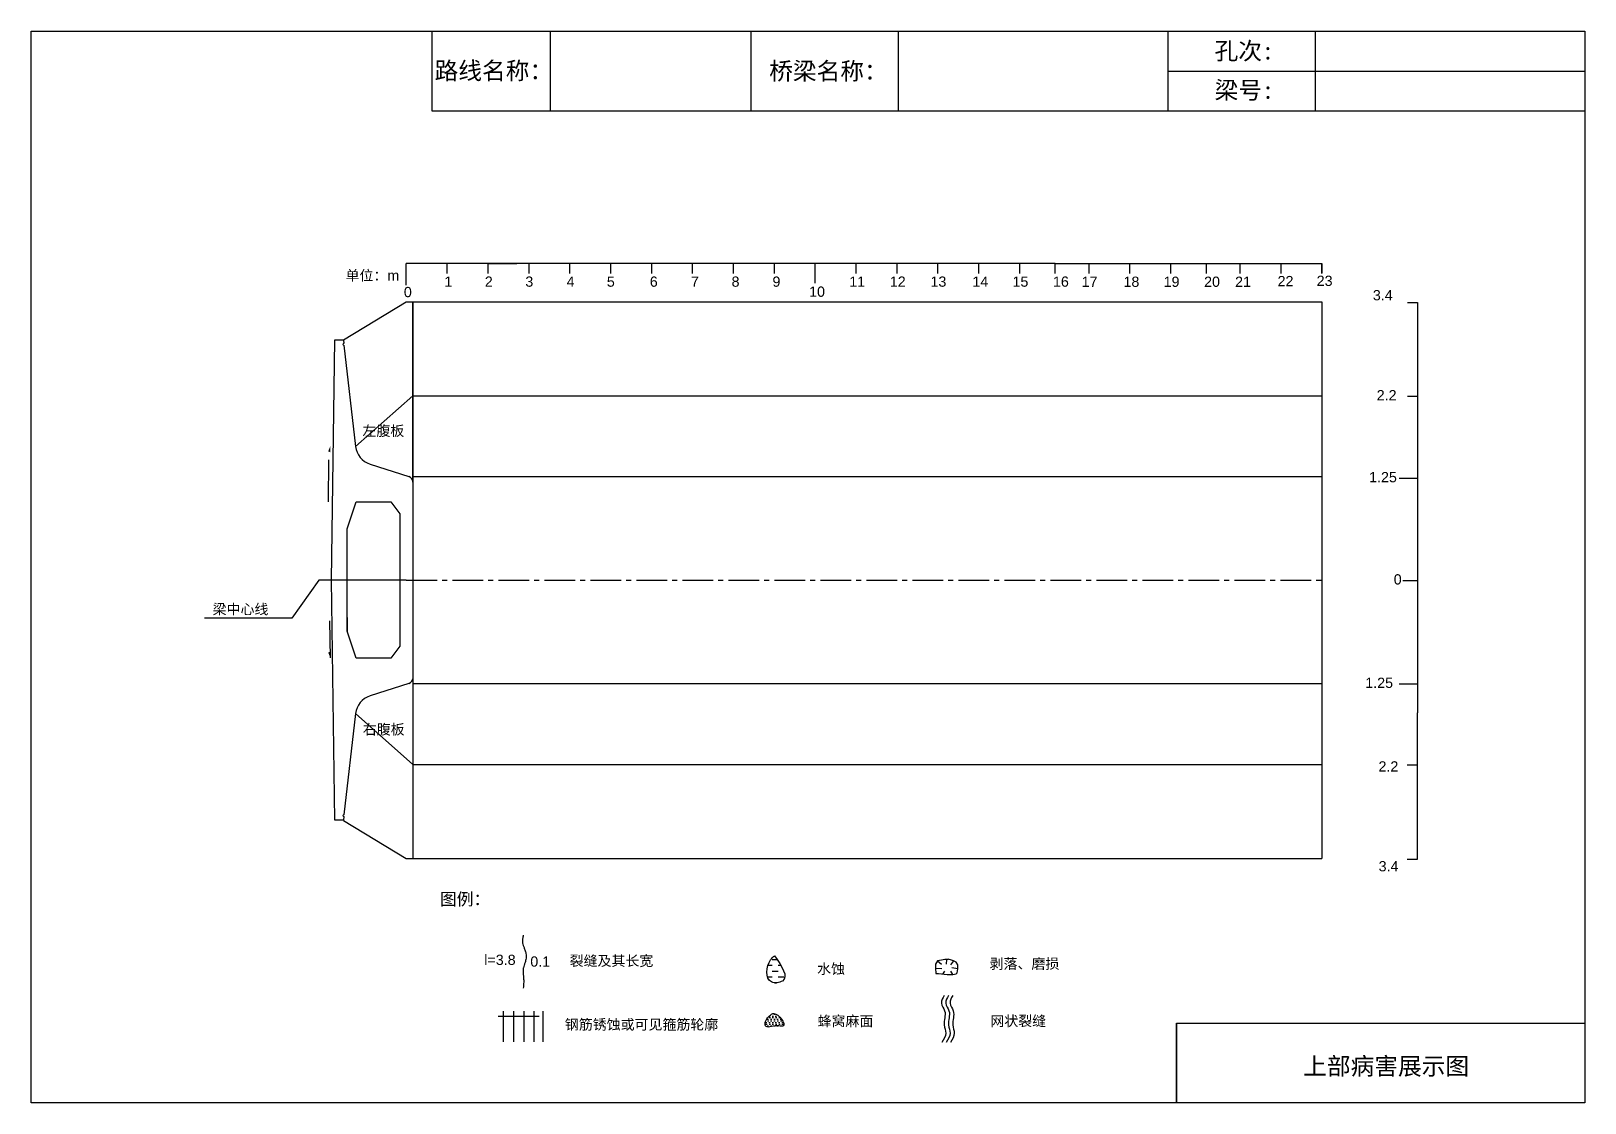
# Model space of a CAD drawing. Header units: millimetres. Extents: x 3555 to 3593, y 1662.6 to 1688.8.
import ezdxf

# ---------------------------------------------------------------- set-up
doc = ezdxf.new("R2010")
doc.units = ezdxf.units.MM
for name, pattern in [('1', [2, 1, 1]), ('CENTER2', [1.125, 0.75, -0.125, 0.125, -0.125]), ('DASHED', [0.75, 0.5, -0.25])]:
    doc.linetypes.add(name, pattern=pattern)
for name, color, linetype in [('1', 1, 'Continuous'), ('加固措施', 7, 'Continuous'), ('图层1', 7, 'Continuous'), ('病害', 5, 'Continuous')]:
    doc.layers.add(name, color=color, linetype=linetype)
doc.styles.get("Standard").update_dxf_attribs({"font": 'arial.ttf'})
doc.styles.add('汉字', font='')
doc.styles.get('汉字').set_extended_font_data('SimSun')
pattern_1 = [(0, (3270.95957, 1641.47285), (0.0396875, 0.079375), [0, -0.079375])]
pattern_2 = [(0, (3063.508225, 1611.90236), (0.0396875, 0.079375), [0, -0.079375])]
pattern_3 = [(0, (3301.2335, 1647.92533), (0.142875, 0.142875), [0.142875, -0.142875])]

# ---------------------------------------------------------------- blocks, each defined once
blk = doc.blocks.new('adfsd')
at = {"lineweight": -2, "ltscale": 0.5}
for p, q in [((1140.876, -3083.768), (1140.94, -3083.769)), ((1140.897, -3083.694), (1140.936, -3083.729)), ((1140.948, -3083.824), (1140.969, -3083.796)), ((1140.983, -3083.682), (1140.981, -3083.729)), ((1141.053, -3083.694), (1141.022, -3083.735)), ((1141.045, -3083.83), (1141.028, -3083.796)), ((1141.094, -3083.772), (1141.036, -3083.763))]:
    blk.add_line(p, q, dxfattribs=at)
blk.add_lwpolyline([(1141, -3083.682), (1140.967, -3083.682), (1140.934, -3083.69), (1140.897, -3083.694), (1140.876, -3083.727), (1140.876, -3083.768), (1140.88, -3083.818), (1140.905, -3083.818), (1140.991, -3083.83), (1141.045, -3083.83), (1141.078, -3083.822), (1141.09, -3083.814), (1141.094, -3083.772), (1141.094, -3083.735), (1141.078, -3083.707), (1141.053, -3083.694), (1141.033, -3083.69), (1141, -3083.678)], dxfattribs=at)

msp = doc.modelspace()

# ---------------------------------------------------------------- hatches: boundary and pattern name
at = {"layer": '加固措施', "lineweight": -2}
h = msp.add_hatch(dxfattribs=at)
h.set_pattern_fill('DASH', color=256, scale=0.045)
h.set_pattern_definition(pattern_3)
edge = h.paths.add_edge_path()
edge.add_spline(control_points=[(3573.181, 1666.162), (3573.146, 1666.131), (3572.979, 1665.983), (3572.934, 1665.446), (3573.604, 1665.541), (3573.356, 1665.905), (3573.181, 1666.162)], knot_values=[0, 0, 0, 0, 3.237042, 15.187225, 21.182779, 35.601669, 35.601669, 35.601669, 35.601669], degree=3, periodic=0)
h = msp.add_hatch(dxfattribs=at)
h.set_pattern_fill('DASH', color=256, scale=0.045)
h.set_pattern_definition(pattern_3)
edge = h.paths.add_edge_path()
edge.add_spline(control_points=[(3573.181, 1666.162), (3573.146, 1666.131), (3572.979, 1665.983), (3572.934, 1665.446), (3573.604, 1665.541), (3573.356, 1665.905), (3573.181, 1666.162)], knot_values=[0, 0, 0, 0, 3.237042, 15.187225, 21.182779, 35.601669, 35.601669, 35.601669, 35.601669], degree=3, periodic=0)
h = msp.add_hatch(dxfattribs=at)
h.set_pattern_fill('DOTS', scale=0.05)
h.set_pattern_definition(pattern_1)
edge = h.paths.add_edge_path()
edge.add_spline(control_points=[(3573.134, 1664.75), (3573.059, 1664.699), (3572.954, 1664.626), (3572.942, 1664.358), (3573.192, 1664.481), (3573.531, 1664.384), (3573.279, 1664.756), (3573.142, 1664.751), (3573.134, 1664.75)], knot_values=[0, 0, 0, 0, 5.205471, 7.397577, 12.944796, 16.169923, 23.88441, 24.400432, 24.400432, 24.400432, 24.400432], degree=3, periodic=0)
h = msp.add_hatch(dxfattribs=at)
h.set_pattern_fill('DOTS', scale=0.05)
h.set_pattern_definition(pattern_1)
edge = h.paths.add_edge_path()
edge.add_spline(control_points=[(3573.134, 1664.75), (3573.059, 1664.699), (3572.954, 1664.626), (3572.942, 1664.358), (3573.192, 1664.481), (3573.531, 1664.384), (3573.279, 1664.756), (3573.142, 1664.751), (3573.134, 1664.75)], knot_values=[0, 0, 0, 0, 5.205471, 7.397577, 12.944796, 16.169923, 23.88441, 24.400432, 24.400432, 24.400432, 24.400432], degree=3, periodic=0)
at = {"layer": '病害', "lineweight": -2}
h = msp.add_hatch(dxfattribs=at)
h.set_pattern_fill('DOTS', color=4, scale=0.05, style=0)
h.set_pattern_definition(pattern_2)
edge = h.paths.add_edge_path()
edge.add_spline(control_points=[(3573.134, 1664.75), (3573.059, 1664.699), (3572.954, 1664.626), (3572.942, 1664.358), (3573.192, 1664.481), (3573.531, 1664.384), (3573.279, 1664.756), (3573.142, 1664.751), (3573.134, 1664.75)], knot_values=[0, 0, 0, 0, 1.041094, 1.479515, 2.588959, 3.233985, 4.776882, 4.880086, 4.880086, 4.880086, 4.880086], degree=3, periodic=0)
h = msp.add_hatch(dxfattribs=at)
h.set_pattern_fill('DOTS', color=4, scale=0.05, style=0)
h.set_pattern_definition(pattern_2)
edge = h.paths.add_edge_path()
edge.add_spline(control_points=[(3573.134, 1664.75), (3573.059, 1664.699), (3572.954, 1664.626), (3572.942, 1664.358), (3573.192, 1664.481), (3573.531, 1664.384), (3573.279, 1664.756), (3573.142, 1664.751), (3573.134, 1664.75)], knot_values=[0, 0, 0, 0, 1.041094, 1.479515, 2.588959, 3.233985, 4.776882, 4.880086, 4.880086, 4.880086, 4.880086], degree=3, periodic=0)

# ---------------------------------------------------------------- linework, layer by layer
at = {"color": 0, "linetype": 'ByBlock'}
for p, q in [((3554.998, 1688.763), (3592.998, 1688.763)), ((3564.8, 1688.763), (3564.8, 1686.815)), ((3572.599, 1688.763), (3572.599, 1686.815)), ((3582.798, 1688.763), (3582.798, 1686.815)), ((3586.4, 1688.759), (3586.4, 1686.811)), ((3592.998, 1688.763), (3592.998, 1662.563)), ((3564.8, 1686.815), (3592.998, 1686.815)), ((3580.045, 1683.082), (3583.742, 1683.082)), ((3564.338, 1677.734), (3564.338, 1682.147)), ((3564.338, 1682.147), (3564.338, 1668.537)), ((3564.338, 1679.847), (3562.935, 1678.61)), ((3588.905, 1678.548), (3588.905, 1672.098)), ((3588.905, 1677.826), (3588.458, 1677.826)), ((3588.905, 1675.323), (3588.545, 1675.323)), ((3588.905, 1672.798), (3588.458, 1672.798)), ((3564.338, 1670.837), (3562.935, 1672.081)), ((3583.013, 1662.563), (3583.013, 1664.511)), ((3583.013, 1664.511), (3592.998, 1664.511)), ((3592.998, 1662.563), (3554.998, 1662.563))]:
    msp.add_line(p, q, dxfattribs=at)
at = {"color": 0}
for p, q in [((3564.175, 1682.553), (3564.175, 1683.082)), ((3580.045, 1683.082), (3564.175, 1683.082)), ((3564.175, 1682.553), (3564.175, 1683.082)), ((3580.045, 1683.082), (3564.175, 1683.082)), ((3565.175, 1682.84), (3565.175, 1683.082)), ((3565.175, 1682.84), (3565.175, 1683.082)), ((3566.175, 1682.84), (3566.175, 1683.082)), ((3566.175, 1683.082), (3566.875, 1683.082)), ((3566.175, 1682.84), (3566.175, 1683.082)), ((3566.175, 1683.082), (3566.875, 1683.082)), ((3567.175, 1682.84), (3567.175, 1683.082)), ((3567.175, 1682.84), (3567.175, 1683.082)), ((3568.175, 1682.84), (3568.175, 1683.082)), ((3568.175, 1682.84), (3568.175, 1683.082)), ((3569.175, 1682.84), (3569.175, 1683.082)), ((3569.175, 1682.84), (3569.175, 1683.082)), ((3570.175, 1682.84), (3570.175, 1683.082)), ((3570.175, 1682.84), (3570.175, 1683.082)), ((3571.175, 1682.84), (3571.175, 1683.082)), ((3571.175, 1682.84), (3571.175, 1683.082)), ((3572.175, 1682.84), (3572.175, 1683.082)), ((3572.175, 1682.84), (3572.175, 1683.082)), ((3573.175, 1682.84), (3573.175, 1683.082)), ((3573.175, 1682.84), (3573.175, 1683.082)), ((3574.175, 1682.599), (3574.175, 1683.082)), ((3574.175, 1682.599), (3574.175, 1683.082)), ((3575.175, 1682.84), (3575.175, 1683.082)), ((3575.175, 1682.84), (3575.175, 1683.082)), ((3576.175, 1682.84), (3576.175, 1683.082)), ((3576.175, 1682.84), (3576.175, 1683.082)), ((3577.175, 1682.84), (3577.175, 1683.082)), ((3577.175, 1682.84), (3577.175, 1683.082)), ((3578.175, 1682.84), (3578.175, 1683.082)), ((3578.175, 1682.84), (3578.175, 1683.082)), ((3579.175, 1682.84), (3579.175, 1683.082)), ((3579.175, 1682.84), (3579.175, 1683.082)), ((3580.046, 1682.84), (3580.045, 1683.082)), ((3580.871, 1682.838), (3580.871, 1683.079)), ((3580.871, 1682.838), (3580.871, 1683.079)), ((3581.871, 1682.838), (3581.871, 1683.079)), ((3581.871, 1682.838), (3581.871, 1683.079)), ((3582.871, 1682.838), (3582.871, 1683.079)), ((3582.871, 1682.838), (3582.871, 1683.079)), ((3583.742, 1682.838), (3583.741, 1683.079)), ((3584.566, 1682.838), (3584.566, 1683.079)), ((3585.566, 1682.838), (3585.566, 1683.079)), ((3586.566, 1682.838), (3586.566, 1683.079)), ((3588.656, 1682.13), (3588.906, 1682.13)), ((3588.656, 1682.13), (3588.906, 1682.13)), ((3588.906, 1682.13), (3588.906, 1679.83)), ((3588.906, 1682.13), (3588.906, 1679.83)), ((3588.906, 1679.83), (3588.656, 1679.83)), ((3588.906, 1679.83), (3588.656, 1679.83)), ((3588.905, 1679.828), (3588.905, 1678.548)), ((3588.905, 1679.828), (3588.905, 1678.548)), ((3562.032, 1675.342), (3561.371, 1674.416)), ((3562.032, 1675.342), (3561.371, 1674.416)), ((3561.371, 1674.416), (3559.238, 1674.416)), ((3561.371, 1674.416), (3559.238, 1674.416)), ((3588.905, 1670.818), (3588.905, 1672.098)), ((3588.905, 1670.818), (3588.905, 1672.098)), ((3588.905, 1670.818), (3588.655, 1670.818)), ((3588.905, 1670.818), (3588.655, 1670.818)), ((3588.905, 1668.518), (3588.905, 1670.818)), ((3588.905, 1668.518), (3588.905, 1670.818)), ((3588.655, 1668.518), (3588.905, 1668.518)), ((3588.655, 1668.518), (3588.905, 1668.518))]:
    msp.add_line(p, q, dxfattribs=at)
for p, q in [((3583.741, 1683.079), (3586.566, 1683.079)), ((3586.566, 1683.079), (3586.566, 1682.849)), ((3562.635, 1681.217), (3564.175, 1682.147)), ((3562.635, 1681.217), (3564.175, 1682.147)), ((3564.175, 1682.147), (3580.045, 1682.147)), ((3564.175, 1682.147), (3586.566, 1682.147)), ((3586.566, 1682.147), (3586.566, 1668.537)), ((3564.338, 1679.847), (3580.045, 1679.847)), ((3564.338, 1679.847), (3586.566, 1679.847)), ((3564.338, 1677.873), (3586.566, 1677.873)), ((3564.175, 1675.342), (3562.032, 1675.342)), ((3564.175, 1675.342), (3562.032, 1675.342)), ((3564.338, 1672.817), (3586.566, 1672.817)), ((3564.338, 1670.837), (3580.045, 1670.837)), ((3564.338, 1670.837), (3586.566, 1670.837)), ((3562.635, 1669.467), (3564.175, 1668.537)), ((3562.635, 1669.467), (3564.175, 1668.537)), ((3564.175, 1668.537), (3583.743, 1668.537)), ((3564.175, 1668.537), (3586.566, 1668.537))]:
    msp.add_line(p, q)
at = {"color": 5, "linetype": '1', "ltscale": 7.5}
for p, q in [((3562.341, 1675.345), (3562.429, 1681.217)), ((3562.429, 1681.217), (3562.635, 1681.217)), ((3562.635, 1681.217), (3562.645, 1681.129)), ((3562.65, 1681.086), (3562.935, 1678.61)), ((3563.287, 1678.179), (3564.236, 1677.873)), ((3564.338, 1677.734), (3564.338, 1672.957)), ((3562.429, 1669.473), (3562.341, 1675.345)), ((3564.236, 1672.817), (3563.287, 1672.511)), ((3562.935, 1672.081), (3562.65, 1669.605)), ((3562.635, 1669.473), (3562.429, 1669.473)), ((3562.645, 1669.561), (3562.635, 1669.473))]:
    msp.add_line(p, q, dxfattribs=at)
at = {"color": 7, "linetype": 'Continuous', "ltscale": 7.5}
for p, q in [((3562.275, 1678.281), (3562.26, 1677.254)), ((3562.317, 1673.44), (3562.304, 1674.347))]:
    msp.add_line(p, q, dxfattribs=at)
at = {"color": 1, "linetype": 'CENTER2'}
for q in [(3580.045, 1675.342), (3586.566, 1675.342)]:
    msp.add_line((3564.175, 1675.342), q, dxfattribs=at)
at = {"color": 2, "linetype": '1', "ltscale": 7.5}
msp.add_line((3562.727, 1674.428), (3562.727, 1674.097), dxfattribs=at)
at = {"color": 1, "linetype": 'DASHED', "ltscale": 2}
for p, q in [((3566.546, 1664.806), (3566.546, 1664.056)), ((3566.546, 1664.806), (3566.546, 1664.056)), ((3566.796, 1664.806), (3566.796, 1664.056)), ((3566.796, 1664.806), (3566.796, 1664.056)), ((3567.046, 1664.806), (3567.046, 1664.056)), ((3567.046, 1664.806), (3567.046, 1664.056)), ((3567.296, 1664.806), (3567.296, 1664.056)), ((3567.296, 1664.806), (3567.296, 1664.056)), ((3567.51, 1664.807), (3567.51, 1664.057)), ((3567.51, 1664.807), (3567.51, 1664.057)), ((3566.421, 1664.681), (3567.671, 1664.681)), ((3566.421, 1664.681), (3567.671, 1664.681))]:
    msp.add_line(p, q, dxfattribs=at)
at = {"color": 0, "linetype": 'ByBlock'}
msp.add_lwpolyline([(3554.998, 1688.763), (3592.998, 1688.763), (3592.998, 1662.563), (3554.998, 1662.563)], close=True, dxfattribs=at)
at = {"color": 5}
for centre, start, end in [((3562.647, 1681.107), 96.5602, 276.5602), ((3562.647, 1669.583), 83.4398, 263.4398)]:
    msp.add_arc(centre, 0.022, start, end, dxfattribs=at)
for points in [[(3577.328, 1665.191), (3577.26, 1665.001), (3577.34, 1664.811), (3577.328, 1664.468), (3577.365, 1664.266), (3577.273, 1664.039)], [(3577.328, 1665.191), (3577.26, 1665.001), (3577.34, 1664.811), (3577.328, 1664.468), (3577.365, 1664.266), (3577.273, 1664.039)], [(3577.434, 1665.191), (3577.366, 1665.001), (3577.446, 1664.811), (3577.434, 1664.468), (3577.471, 1664.266), (3577.379, 1664.039)], [(3577.434, 1665.191), (3577.366, 1665.001), (3577.446, 1664.811), (3577.434, 1664.468), (3577.471, 1664.266), (3577.379, 1664.039)], [(3577.538, 1665.191), (3577.471, 1665.001), (3577.55, 1664.811), (3577.538, 1664.468), (3577.575, 1664.266), (3577.483, 1664.039)], [(3577.538, 1665.191), (3577.471, 1665.001), (3577.55, 1664.811), (3577.538, 1664.468), (3577.575, 1664.266), (3577.483, 1664.039)]]:
    msp.add_spline(points, degree=3)
at = {"lineweight": -2}
msp.add_spline([(3573.134, 1664.75), (3572.96, 1664.557), (3572.96, 1664.447), (3573.237, 1664.447), (3573.398, 1664.447), (3573.16, 1664.75), (3573.134, 1664.75)], degree=3, dxfattribs=at)
msp.add_spline([(3573.134, 1664.75), (3572.96, 1664.557), (3572.96, 1664.447), (3573.237, 1664.447), (3573.398, 1664.447), (3573.16, 1664.75), (3573.134, 1664.75)], degree=3, dxfattribs=at)
at = {"color": 7}
for points in [[(3562.317, 1678.624), (3562.316, 1678.547), (3562.264, 1678.489), (3562.315, 1678.469)], [(3562.317, 1673.44), (3562.316, 1673.517), (3562.264, 1673.575), (3562.315, 1673.595)]]:
    msp.add_solid(points, dxfattribs=at)
at = {"layer": '1', "color": 5, "linetype": '1', "ltscale": 7.5}
for p, q in [((3562.727, 1676.593), (3562.947, 1677.253)), ((3562.947, 1677.253), (3563.794, 1677.253)), ((3563.794, 1677.253), (3564.015, 1676.96)), ((3564.015, 1676.96), (3564.015, 1673.73)), ((3562.727, 1674.097), (3562.727, 1676.593)), ((3562.947, 1673.437), (3562.727, 1674.097)), ((3564.015, 1673.73), (3563.794, 1673.437)), ((3563.794, 1673.437), (3562.947, 1673.437))]:
    msp.add_line(p, q, dxfattribs=at)
for centre, major_axis, start_param, end_param in [((3563.445, 1678.668), (-0.363, 0.363), 0.899895, 2.044152), ((3564.191, 1677.734), (-0.104, 0.104), 3.926991, 5.185745), ((3564.191, 1672.957), (-0.104, -0.104), 1.09744, 2.356194), ((3563.445, 1672.022), (-0.363, 0.363), 5.809829, 6.954086)]:
    msp.add_ellipse(centre, major_axis=major_axis, ratio=1, start_param=start_param, end_param=end_param, dxfattribs=at)
at = {"layer": '加固措施', "lineweight": -2}
msp.add_spline([(3573.181, 1666.162), (3573.081, 1666.057), (3573.103, 1665.52), (3573.372, 1665.542), (3573.181, 1666.162)], degree=3, dxfattribs=at)
msp.add_spline([(3573.181, 1666.162), (3573.081, 1666.057), (3573.103, 1665.52), (3573.372, 1665.542), (3573.181, 1666.162)], degree=3, dxfattribs=at)
at = {"layer": '图层1', "lineweight": -2}
msp.add_open_spline([(3567.035, 1666.661), (3567.032, 1666.645), (3567.029, 1666.63), (3567.021, 1666.584), (3567.018, 1666.555), (3567.016, 1666.514), (3567.016, 1666.501), (3567.017, 1666.481), (3567.018, 1666.473), (3567.021, 1666.458), (3567.023, 1666.45), (3567.03, 1666.423), (3567.037, 1666.402), (3567.055, 1666.355), (3567.066, 1666.33), (3567.085, 1666.275), (3567.094, 1666.246), (3567.104, 1666.195), (3567.106, 1666.175), (3567.106, 1666.136), (3567.105, 1666.117), (3567.1, 1666.08), (3567.096, 1666.063), (3567.088, 1666.03), (3567.083, 1666.014), (3567.071, 1665.974), (3567.063, 1665.951), (3567.048, 1665.907), (3567.042, 1665.887), (3567.035, 1665.859), (3567.034, 1665.85), (3567.031, 1665.835), (3567.03, 1665.828), (3567.029, 1665.814), (3567.029, 1665.806), (3567.028, 1665.779), (3567.029, 1665.758), (3567.033, 1665.713), (3567.036, 1665.689), (3567.04, 1665.647), (3567.042, 1665.629), (3567.044, 1665.596), (3567.045, 1665.581), (3567.045, 1665.551), (3567.045, 1665.536), (3567.044, 1665.492), (3567.043, 1665.463), (3567.039, 1665.413), (3567.038, 1665.391), (3567.036, 1665.37)], degree=3, knots=[0, 0, 0, 0, 0.93103, 0.93103, 2.904338, 2.904338, 3.933552, 3.933552, 4.598026, 4.598026, 5.2625, 5.2625, 6.799065, 6.799065, 8.335629, 8.335629, 9.872194, 9.872194, 10.744529, 10.744529, 11.616864, 11.616864, 12.4892, 12.4892, 13.361535, 13.361535, 14.755665, 14.755665, 16.149795, 16.149795, 16.835641, 16.835641, 17.410365, 17.410365, 17.98509, 17.98509, 19.45733, 19.45733, 20.929571, 20.929571, 21.910052, 21.910052, 22.722819, 22.722819, 23.535585, 23.535585, 25.161117, 25.161117, 26.428502, 26.428502, 26.428502, 26.428502], dxfattribs=at)
msp.add_open_spline([(3567.035, 1666.661), (3567.032, 1666.645), (3567.029, 1666.63), (3567.021, 1666.584), (3567.018, 1666.555), (3567.016, 1666.514), (3567.016, 1666.501), (3567.017, 1666.481), (3567.018, 1666.473), (3567.021, 1666.458), (3567.023, 1666.45), (3567.03, 1666.423), (3567.037, 1666.402), (3567.055, 1666.355), (3567.066, 1666.33), (3567.085, 1666.275), (3567.094, 1666.246), (3567.104, 1666.195), (3567.106, 1666.175), (3567.106, 1666.136), (3567.105, 1666.117), (3567.1, 1666.08), (3567.096, 1666.063), (3567.088, 1666.03), (3567.083, 1666.014), (3567.071, 1665.974), (3567.063, 1665.951), (3567.048, 1665.907), (3567.042, 1665.887), (3567.035, 1665.859), (3567.034, 1665.85), (3567.031, 1665.835), (3567.03, 1665.828), (3567.029, 1665.814), (3567.029, 1665.806), (3567.028, 1665.779), (3567.029, 1665.758), (3567.033, 1665.713), (3567.036, 1665.689), (3567.04, 1665.647), (3567.042, 1665.629), (3567.044, 1665.596), (3567.045, 1665.581), (3567.045, 1665.551), (3567.045, 1665.536), (3567.044, 1665.492), (3567.043, 1665.463), (3567.039, 1665.413), (3567.038, 1665.391), (3567.036, 1665.37)], degree=3, knots=[0, 0, 0, 0, 0.93103, 0.93103, 2.904338, 2.904338, 3.933552, 3.933552, 4.598026, 4.598026, 5.2625, 5.2625, 6.799065, 6.799065, 8.335629, 8.335629, 9.872194, 9.872194, 10.744529, 10.744529, 11.616864, 11.616864, 12.4892, 12.4892, 13.361535, 13.361535, 14.755665, 14.755665, 16.149795, 16.149795, 16.835641, 16.835641, 17.410365, 17.410365, 17.98509, 17.98509, 19.45733, 19.45733, 20.929571, 20.929571, 21.910052, 21.910052, 22.722819, 22.722819, 23.535585, 23.535585, 25.161117, 25.161117, 26.428502, 26.428502, 26.428502, 26.428502], dxfattribs=at)
at = {"layer": '病害', "color": 5}
for p, q in [((3564.8, 1688.763), (3564.8, 1686.815)), ((3572.599, 1688.763), (3572.599, 1686.815)), ((3582.798, 1688.763), (3582.798, 1686.815)), ((3592.998, 1688.763), (3592.998, 1686.815)), ((3564.8, 1686.815), (3582.758, 1686.815)), ((3582.758, 1686.815), (3592.998, 1686.815)), ((3583.013, 1664.511), (3592.998, 1664.511)), ((3583.013, 1664.511), (3583.013, 1662.563))]:
    msp.add_line(p, q, dxfattribs=at)
at = {"layer": '病害', "color": 0}
for p, q in [((3567.696, 1688.763), (3567.696, 1686.815)), ((3576.2, 1688.763), (3576.2, 1686.815)), ((3582.799, 1687.785), (3592.998, 1687.785))]:
    msp.add_line(p, q, dxfattribs=at)

# ---------------------------------------------------------------- block references
at = {"color": 0, "xscale": 2.5, "yscale": 2.5, "zscale": 2.5}
msp.add_blockref('adfsd', (724.925, 9375.274), dxfattribs=at)
msp.add_blockref('adfsd', (724.925, 9375.274), dxfattribs=at)

# ---------------------------------------------------------------- texts
for s, p in [('单位：m', (3562.688, 1682.665)), ('单位：m', (3562.688, 1682.665)), ('1', (3565.105, 1682.514)), ('1', (3565.105, 1682.514)), ('2', (3566.094, 1682.514)), ('2', (3566.094, 1682.514)), ('3', (3567.085, 1682.514)), ('3', (3567.085, 1682.514)), ('4', (3568.095, 1682.514)), ('4', (3568.095, 1682.514)), ('5', (3569.079, 1682.514)), ('5', (3569.079, 1682.514)), ('6', (3570.129, 1682.514)), ('6', (3570.129, 1682.514)), ('7', (3571.136, 1682.514)), ('7', (3571.136, 1682.514)), ('8', (3572.129, 1682.514)), ('8', (3572.129, 1682.514)), ('9', (3573.129, 1682.514)), ('9', (3573.129, 1682.514)), ('11', (3575.008, 1682.514)), ('11', (3575.008, 1682.514)), ('12', (3575.999, 1682.514)), ('12', (3575.999, 1682.514)), ('13', (3576.993, 1682.514)), ('13', (3576.993, 1682.514)), ('14', (3578.018, 1682.514)), ('14', (3578.018, 1682.514)), ('15', (3578.999, 1682.514)), ('15', (3578.999, 1682.514)), ('16', (3579.989, 1682.514)), ('16', (3579.989, 1682.514)), ('17', (3580.69, 1682.511)), ('18', (3581.714, 1682.511)), ('19', (3582.695, 1682.511)), ('20', (3583.685, 1682.511)), ('21', (3584.443, 1682.511)), ('22', (3585.482, 1682.527)), ('23', (3586.438, 1682.534)), ('0', (3564.115, 1682.259)), ('0', (3564.115, 1682.259)), ('10', (3574.025, 1682.269)), ('10', (3574.025, 1682.269)), ('3.4', (3587.812, 1682.182)), ('2.2', (3587.906, 1679.737)), ('左腹板', (3563.102, 1678.868)), ('左腹板', (3563.102, 1678.868)), ('1.25', (3587.72, 1677.735)), ('0', (3588.323, 1675.236)), ('梁中心线', (3559.438, 1674.507)), ('梁中心线', (3559.438, 1674.507)), ('1.25', (3587.626, 1672.707)), ('右腹板', (3563.11, 1671.569)), ('右腹板', (3563.11, 1671.569)), ('2.2', (3587.95, 1670.664)), ('3.4', (3587.953, 1668.223))]:
    msp.add_text(s, height=0.25).set_placement(p)
at = {"layer": '图层1', "style": '汉字'}
for s, p in [('孔次:', (3583.941, 1688.067)), ('路线名称：', (3564.866, 1687.582)), ('桥梁名称：', (3573.049, 1687.574)), ('梁号:', (3583.943, 1687.108)), ('上部病害展示图', (3586.109, 1663.25))]:
    msp.add_text(s, height=0.425, dxfattribs=at).set_placement(p)
at = {"layer": '图层1', "lineweight": -2, "attachment_point": 1}
for s, insert, char_height in [('图例：', (3564.999, 1667.695), 0.3), ('图例：', (3564.999, 1667.695), 0.3), ('l=3.8', (3566.081, 1666.186), 0.25), ('l=3.8', (3566.081, 1666.186), 0.25), ('0.1', (3567.207, 1666.144), 0.25), ('0.1', (3567.207, 1666.144), 0.25), ('裂缝及其长宽', (3568.169, 1666.162), 0.25), ('裂缝及其长宽', (3568.169, 1666.162), 0.25), ('水蚀', (3574.221, 1665.966), 0.25), ('水蚀', (3574.221, 1665.966), 0.25), ('剥落、磨损', (3578.439, 1666.091), 0.25), ('剥落、磨损', (3578.439, 1666.091), 0.25), ('钢筋锈蚀或可见箍筋轮廓', (3568.052, 1664.606), 0.25), ('钢筋锈蚀或可见箍筋轮廓', (3568.052, 1664.606), 0.25), ('蜂窝麻面', (3574.232, 1664.69), 0.25), ('蜂窝麻面', (3574.232, 1664.69), 0.25), ('网状裂缝', (3578.457, 1664.691), 0.25), ('网状裂缝', (3578.457, 1664.691), 0.25)]:
    msp.add_mtext(s, dxfattribs=dict(at, insert=insert, char_height=char_height))

doc.saveas('drawing.dxf')
